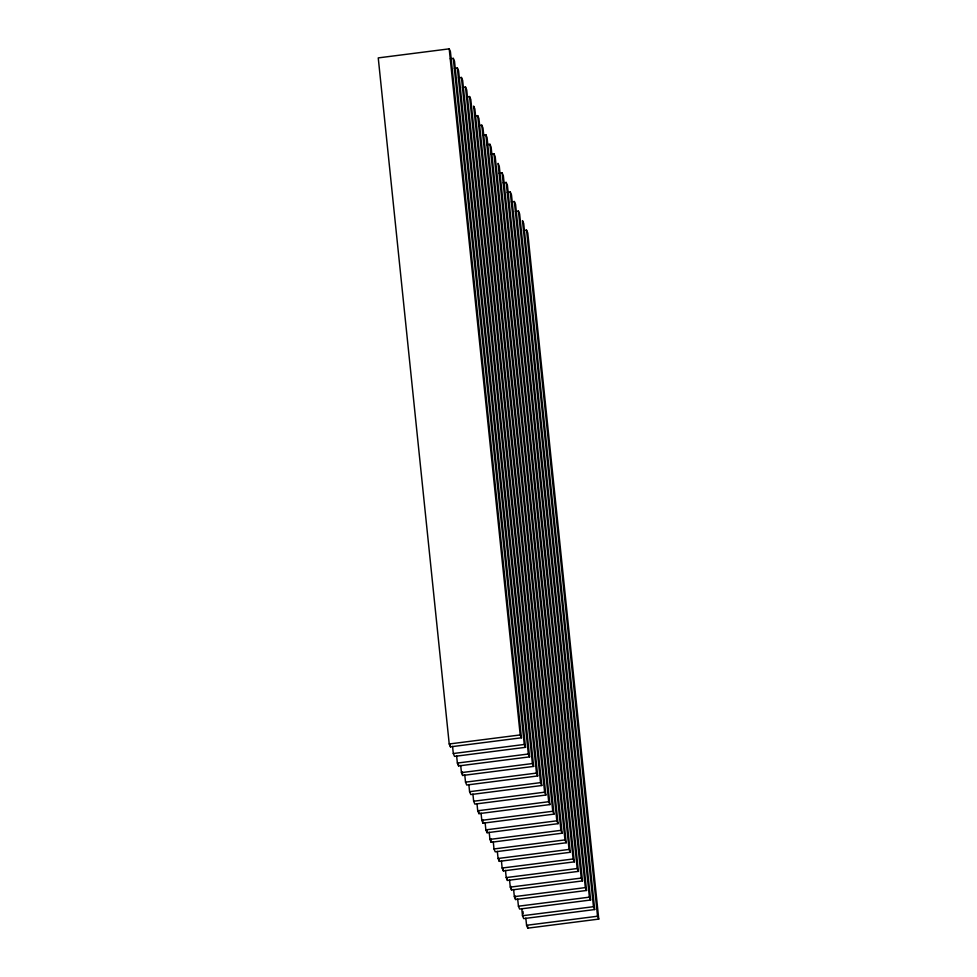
<?xml version="1.0" encoding="UTF-8"?>
<svg xmlns="http://www.w3.org/2000/svg" width="977" height="977" viewBox="0 0 977 977"><rect width="100%" height="100%" fill="white"/><g stroke="black" fill="none" stroke-linecap="round" stroke-linejoin="round"><path stroke-width="1.47" d="M449.212 48.85L378.246 57.899L449.225 743.986L450.446 746.843L521.425 737.794L450.434 51.708L449.212 48.85L520.204 734.936L521.425 737.794M450.263 58.779L453.291 58.388L454.513 61.258L525.492 747.332L454.525 756.381L453.304 753.523L452.559 746.379M454.342 68.317L457.358 67.938L458.579 70.796L529.558 756.882L458.592 765.931L457.37 763.061L456.625 755.917M458.408 77.867L461.425 77.476L462.646 80.346L533.625 766.42L462.658 775.469L461.437 772.612L460.704 765.467M462.475 87.405L465.492 87.014L466.713 89.884L537.704 775.958L466.737 785.019L465.516 782.15L464.771 775.005M466.542 96.943L469.571 96.564L470.792 99.422L541.771 785.508L470.804 794.557L469.583 791.688L468.838 784.543M474.688 116.031L477.704 115.652L478.925 118.51L549.917 804.584L478.938 813.646L477.716 810.776L476.984 803.631M478.754 125.569L481.783 125.19L482.992 128.048L553.983 814.134L483.017 823.184L481.795 820.326L481.05 813.169M482.833 135.119L485.85 134.728L487.071 137.598L558.05 823.672L487.083 832.722L485.862 829.864L485.117 822.719M486.9 144.657L489.917 144.278L491.138 147.136L562.117 833.222L491.15 842.272L489.929 839.402L489.196 832.257M490.967 154.207L493.983 153.816L495.205 156.674L566.196 842.76L495.217 851.81L494.008 848.952L493.263 841.795M499.113 173.283L502.129 172.905L503.35 175.762L574.329 861.848L503.363 870.898L502.141 868.028L501.409 860.884M503.179 182.833L506.196 182.443L507.417 185.312L578.396 871.386L507.429 880.436L506.208 877.578L505.475 870.434M507.246 192.371L510.263 191.98L511.484 194.85L582.475 880.924L511.508 889.986L510.287 887.116L509.542 879.972M511.313 201.909L514.342 201.531L515.563 204.388L586.542 890.474L515.575 899.524L514.354 896.654L513.609 889.51M515.392 211.459L518.408 211.069L519.63 213.939L590.609 900.012L519.642 909.062L518.421 906.204L517.688 899.06M523.525 230.535L526.554 230.157L527.775 233.014L598.754 919.101L527.788 928.15L526.566 925.292L525.821 918.136M449.225 743.986L520.204 734.936M453.304 753.523L524.27 744.474L525.492 747.332M457.37 763.061L528.337 754.012L529.558 756.882M461.437 772.612L532.404 763.562L533.625 766.42M465.516 782.15L536.483 773.1L537.704 775.958M469.583 791.688L540.55 782.638L541.771 785.508M473.65 801.238L544.616 792.188L545.838 795.046L474.871 804.095L473.65 801.238L472.917 794.093M477.716 810.776L548.695 801.726L549.917 804.584M481.795 820.326L552.762 811.264L553.983 814.134M485.862 829.864L556.829 820.814L558.05 823.672M489.929 839.402L560.896 830.352L562.117 833.222M494.008 848.952L564.975 839.902L566.196 842.76M498.075 858.49L569.041 849.44L570.263 852.298L499.296 861.348L498.075 858.49L497.33 851.346M502.141 868.028L573.108 858.978L574.329 861.848M506.208 877.578L577.187 868.529L578.396 871.386M510.287 887.116L581.254 878.067L582.475 880.924M514.354 896.654L585.321 887.604L586.542 890.474M518.421 906.204L589.387 897.155L590.609 900.012M522.487 915.742L593.466 906.693L594.688 909.55L523.709 918.612L522.487 915.742L521.755 908.598M526.566 925.292L597.533 916.231L598.754 919.101M526.554 230.157L597.533 916.231M594.688 909.55L523.696 223.477L522.475 220.619L593.466 906.693M518.408 211.069L589.387 897.155M514.342 201.531L585.321 887.604M510.263 191.98L581.254 878.067M506.196 182.443L577.187 868.529M502.129 172.905L573.108 858.978M570.263 852.298L499.284 166.224L498.062 163.354L569.041 849.44M493.983 153.816L564.975 839.902M489.917 144.278L560.896 830.352M485.85 134.728L556.829 820.814M481.783 125.19L552.762 811.264M477.704 115.652L548.695 801.726M545.838 795.046L474.859 108.972L473.637 106.102L544.616 792.188M469.571 96.564L540.55 782.638M465.492 87.014L536.483 773.1M461.425 77.476L532.404 763.562M457.358 67.938L528.337 754.012M453.291 58.388L524.27 744.474M527.543 925.769L527.788 928.15M522.976 911.456L523.22 913.849M515.209 895.946L515.575 899.524M511.13 886.408L511.508 889.986M507.185 878.054L507.429 880.436M503.118 868.516L503.363 870.898M499.052 858.966L499.296 861.348M490.784 838.693L491.15 842.272M486.839 830.34L487.083 832.722M482.638 819.605L483.017 823.184M478.693 811.264L478.938 813.646M462.292 771.903L462.658 775.469M458.347 763.55L458.592 765.931M450.202 744.462L450.446 746.843"/></g></svg>
